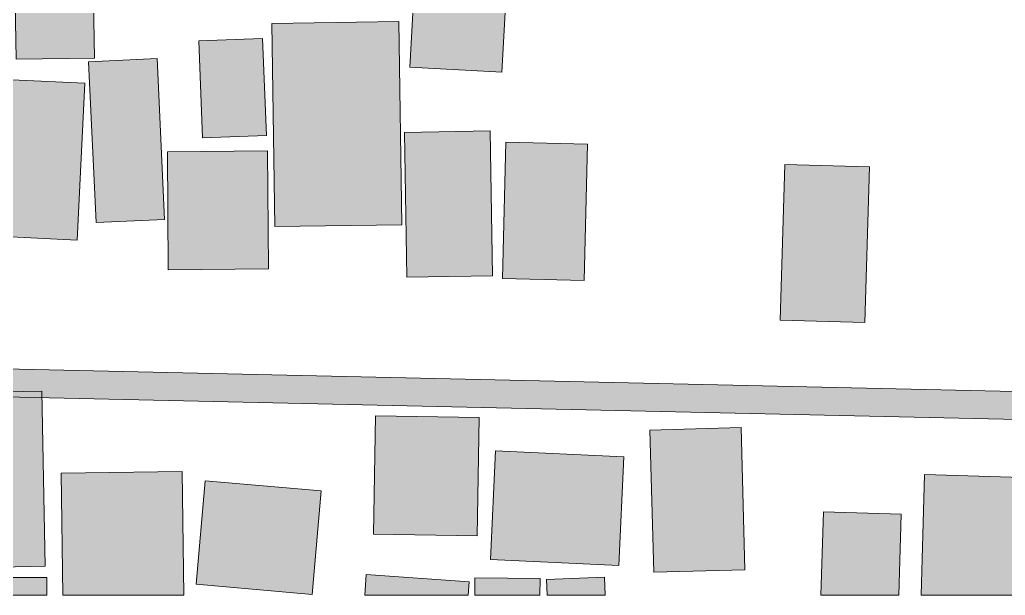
# Model space of a CAD drawing. Header units: metres. Extents: x 305909 to 307171, y 9156037 to 9156671.
# Drawn here: x 306657.2 to 306762.9, y 9156040 to 9156101.8 of the extents above; entities that cross this region are included whole.
import ezdxf

# ---------------------------------------------------------------- set-up
doc = ezdxf.new("R2010")
doc.units = ezdxf.units.M
doc.layers.add('J-PERKERASAN_JALAN', color=7, linetype='Continuous', lineweight=9, true_color=0x989896)
doc.layers.add('K-BANGUNAN_LUAR_TAPAK', color=7, linetype='Continuous', lineweight=9, true_color=0xdedede)

msp = doc.modelspace()

# ---------------------------------------------------------------- hatches: boundary and pattern name
at = {"layer": 'J-PERKERASAN_JALAN', "true_color": 0x989896}
h = msp.add_hatch(color=252, dxfattribs=at)
h.dxf.hatch_style = 1
h.paths.add_polyline_path([(306857.83, 9156053.18), (306857.76, 9156053.71), (306857.61, 9156054.22), (306857.4, 9156054.71), (306857.12, 9156055.17), (306856.79, 9156055.59), (306856.4, 9156055.96), (306855.96, 9156056.27), (306855.49, 9156056.53), (306854.99, 9156056.71), (306854.47, 9156056.83), (306853.93, 9156056.88), (306620.3, 9156062.1), (306620.25, 9156062.1), (306619.99, 9156062.12), (306619.94, 9156062.12), (306569.48, 9156066.6), (306568.94, 9156066.61), (306568.4, 9156066.55), (306567.88, 9156066.41), (306567.37, 9156066.21), (306566.91, 9156065.94), (306566.48, 9156065.61), (306566.1, 9156065.23), (306565.77, 9156064.8), (306565.51, 9156064.32), (306565.31, 9156063.82), (306565.18, 9156063.3), (306561.14, 9156040), (306558.1, 9156040), (306562.07, 9156062.91), (306562.12, 9156063.41), (306562.11, 9156063.92), (306562.04, 9156064.42), (306561.9, 9156064.91), (306561.7, 9156065.38), (306561.45, 9156065.82), (306561.14, 9156066.22), (306560.78, 9156066.59), (306560.38, 9156066.9), (306559.94, 9156067.16), (306559.47, 9156067.36), (306558.99, 9156067.5), (306558.48, 9156067.58), (306525.86, 9156070.48), (306525.83, 9156070.48), (306423.87, 9156081.27), (306423.36, 9156081.29), (306422.84, 9156081.25), (306422.34, 9156081.14), (306421.86, 9156080.96), (306421.4, 9156080.73), (306420.97, 9156080.43), (306420.59, 9156080.09), (306420.25, 9156079.7), (306419.97, 9156079.27), (306419.75, 9156078.8), (306419.58, 9156078.31), (306419.48, 9156077.81), (306414.62, 9156040), (306411.6, 9156040), (306416.49, 9156078.01), (306416.52, 9156078.53), (306416.48, 9156079.06), (306416.38, 9156079.57), (306416.2, 9156080.07), (306415.97, 9156080.54), (306415.67, 9156080.98), (306415.32, 9156081.37), (306414.92, 9156081.72), (306414.48, 9156082), (306414, 9156082.23), (306413.5, 9156082.39), (306412.99, 9156082.49), (306319.35, 9156093.49), (306318.84, 9156093.51), (306318.33, 9156093.48), (306317.83, 9156093.37), (306317.35, 9156093.21), (306316.89, 9156092.98), (306316.47, 9156092.7), (306316.08, 9156092.37), (306315.74, 9156091.99), (306315.45, 9156091.57), (306315.22, 9156091.12), (306315.04, 9156090.64), (306314.93, 9156090.14), (306314.88, 9156089.63), (306314.5, 9156076.42), (306314.5, 9156076.41), (306314.48, 9156076.09), (306314.48, 9156076.08), (306312.52, 9156051.96), (306312.51, 9156051.89), (306312.51, 9156051.86), (306312.5, 9156051.8), (306310.78, 9156040), (306307.74, 9156040), (306308.66, 9156046.27), (306308.7, 9156046.78), (306308.68, 9156047.29), (306308.59, 9156047.8), (306308.44, 9156048.29), (306308.22, 9156048.75), (306307.95, 9156049.19), (306307.62, 9156049.58), (306307.25, 9156049.93), (306306.83, 9156050.23), (306306.38, 9156050.48), (306305.91, 9156050.66), (306305.41, 9156050.78), (306304.9, 9156050.84), (306160.58, 9156057.89), (306065.01, 9156063.47), (306064.49, 9156063.46), (306063.96, 9156063.39), (306063.46, 9156063.25), (306062.97, 9156063.04), (306062.52, 9156062.77), (306062.1, 9156062.44), (306061.74, 9156062.07), (306061.42, 9156061.64), (306061.16, 9156061.18), (306060.97, 9156060.69), (306060.84, 9156060.18), (306060.78, 9156059.66), (306060.45, 9156052.37), (306059.75, 9156040), (306056.75, 9156040), (306057.45, 9156052.47), (306057.46, 9156052.51), (306057.79, 9156059.91), (306057.78, 9156060.43), (306057.71, 9156060.95), (306057.56, 9156061.45), (306057.35, 9156061.92), (306057.09, 9156062.37), (306056.76, 9156062.78), (306056.39, 9156063.14), (306055.97, 9156063.45), (306055.52, 9156063.7), (306055.04, 9156063.9), (306054.53, 9156064.03), (306054.02, 9156064.09), (306044.11, 9156064.63), (306043.96, 9156064.63), (306012.45, 9156065.21), (305990.98, 9156065.72), (305990.96, 9156065.72), (305969.04, 9156066.66), (305969.01, 9156066.66), (305951.11, 9156067.75), (305950.92, 9156067.76), (305940, 9156067.91), (305940, 9156070.91), (305951.07, 9156070.76), (305951.12, 9156070.76), (305951.14, 9156070.76), (305951.19, 9156070.76), (305969.13, 9156069.66), (305969.2, 9156069.66), (305991.02, 9156068.72), (305991.09, 9156068.72), (306012.49, 9156068.21), (306012.51, 9156068.21), (306044.1, 9156067.63), (306044.13, 9156067.63), (306044.15, 9156067.63), (306044.19, 9156067.63), (306054.41, 9156067.07), (306054.92, 9156067.08), (306055.42, 9156067.14), (306055.91, 9156067.27), (306056.37, 9156067.47), (306056.81, 9156067.72), (306057.22, 9156068.02), (306057.58, 9156068.37), (306057.9, 9156068.76), (306058.16, 9156069.2), (306058.37, 9156069.66), (306058.52, 9156070.14), (306058.61, 9156070.64), (306064.16, 9156122.39), (306064.18, 9156122.51), (306064.3, 9156122.51), (306067.03, 9156122.22), (306067.15, 9156122.2), (306067.14, 9156122.07), (306061.65, 9156070.87), (306061.63, 9156070.33), (306061.68, 9156069.79), (306061.8, 9156069.27), (306061.99, 9156068.76), (306062.25, 9156068.29), (306062.57, 9156067.86), (306062.95, 9156067.47), (306063.37, 9156067.14), (306063.84, 9156066.86), (306064.34, 9156066.66), (306064.86, 9156066.52), (306065.39, 9156066.45), (306160.69, 9156060.88), (306160.73, 9156060.88), (306305.78, 9156053.8), (306306.29, 9156053.81), (306306.8, 9156053.88), (306307.29, 9156054.02), (306307.76, 9156054.22), (306308.21, 9156054.48), (306308.61, 9156054.79), (306308.97, 9156055.15), (306309.29, 9156055.56), (306309.55, 9156056), (306309.75, 9156056.47), (306309.88, 9156056.97), (306309.96, 9156057.47), (306311.49, 9156076.31), (306311.5, 9156076.52), (306312.06, 9156095.67), (306312.06, 9156095.77), (306312.07, 9156095.83), (306312.08, 9156095.93), (306312.75, 9156100.87), (306312.78, 9156100.99), (306312.9, 9156100.99), (306315.61, 9156100.62), (306315.73, 9156100.59), (306315.74, 9156100.44), (306315.74, 9156100.26), (306315.8, 9156099.76), (306315.93, 9156099.26), (306316.11, 9156098.79), (306316.36, 9156098.35), (306316.66, 9156097.94), (306317, 9156097.57), (306317.4, 9156097.25), (306317.83, 9156096.98), (306318.29, 9156096.76), (306318.77, 9156096.61), (306319.27, 9156096.52), (306418.83, 9156084.82), (306418.87, 9156084.82), (306526.09, 9156073.47), (306526.16, 9156073.47), (306564.7, 9156070.03), (306620.15, 9156065.11), (306620.42, 9156065.1), (306854.86, 9156059.86), (306855.39, 9156059.88), (306855.9, 9156059.97), (306856.4, 9156060.13), (306856.88, 9156060.35), (306857.32, 9156060.64), (306857.72, 9156060.97), (306858.08, 9156061.36), (306858.38, 9156061.79), (306858.62, 9156062.26), (306858.8, 9156062.75), (306858.91, 9156063.26), (306858.21, 9156058.67), (306858.19, 9156058.4), (306857.84, 9156052.64), (306857.83, 9156053.18)])
at = {"layer": 'K-BANGUNAN_LUAR_TAPAK', "true_color": 0xe8e8e6}
h = msp.add_hatch(color=254, dxfattribs=at)
h.dxf.hatch_style = 1
h.paths.add_polyline_path([(306700.05, 9156115.39), (306709.94, 9156114.84), (306708.9, 9156096.17), (306699.02, 9156096.71), (306700.05, 9156115.39)])
h = msp.add_hatch(color=254, dxfattribs=at)
h.dxf.hatch_style = 1
h.paths.add_polyline_path([(306656.56, 9156109.77), (306664.98, 9156109.9), (306665.18, 9156097.7), (306656.77, 9156097.57), (306656.56, 9156109.77)])
h = msp.add_hatch(color=254, dxfattribs=at)
h.dxf.hatch_style = 1
h.paths.add_polyline_path([(306684.2, 9156101.43), (306697.84, 9156101.62), (306698.15, 9156079.79), (306684.52, 9156079.6), (306684.2, 9156101.43)])
h = msp.add_hatch(color=254, dxfattribs=at)
h.dxf.hatch_style = 1
h.paths.add_polyline_path([(306676.37, 9156099.56), (306683.23, 9156099.82), (306683.64, 9156089.38), (306676.77, 9156089.12), (306676.37, 9156099.56)])
h = msp.add_hatch(color=254, dxfattribs=at)
h.dxf.hatch_style = 1
h.paths.add_polyline_path([(306664.54, 9156097.3), (306671.9, 9156097.64), (306672.71, 9156080.37), (306665.35, 9156080.03), (306664.54, 9156097.3)])
h = msp.add_hatch(color=254, dxfattribs=at)
h.dxf.hatch_style = 1
h.paths.add_polyline_path([(306656.32, 9156095.36), (306664.14, 9156094.99), (306663.32, 9156078.15), (306655.51, 9156078.52), (306656.32, 9156095.36)])
h = msp.add_hatch(color=254, dxfattribs=at)
h.dxf.hatch_style = 1
h.paths.add_polyline_path([(306698.46, 9156089.72), (306707.64, 9156089.87), (306707.9, 9156074.33), (306698.71, 9156074.18), (306698.46, 9156089.72)])
h = msp.add_hatch(color=254, dxfattribs=at)
h.dxf.hatch_style = 1
h.paths.add_polyline_path([(306709.34, 9156088.67), (306718.1, 9156088.44), (306717.71, 9156073.8), (306708.95, 9156074.03), (306709.34, 9156088.67)])
h = msp.add_hatch(color=254, dxfattribs=at)
h.dxf.hatch_style = 1
h.paths.add_polyline_path([(306673.01, 9156087.64), (306683.74, 9156087.73), (306683.85, 9156075.05), (306673.11, 9156074.95), (306673.01, 9156087.64)])
h = msp.add_hatch(color=254, dxfattribs=at)
h.dxf.hatch_style = 1
h.paths.add_polyline_path([(306748.34, 9156086.01), (306747.85, 9156069.29), (306738.77, 9156069.56), (306739.27, 9156086.27), (306748.34, 9156086.01)])
h = msp.add_hatch(color=254, dxfattribs=at)
h.dxf.hatch_style = 1
h.paths.add_polyline_path([(306649.87, 9156061.74), (306659.53, 9156061.94), (306659.9, 9156043.12), (306650.25, 9156042.93), (306649.87, 9156061.74)])
h = msp.add_hatch(color=254, dxfattribs=at)
h.dxf.hatch_style = 1
h.paths.add_polyline_path([(306695.35, 9156059.27), (306706.45, 9156059.1), (306706.25, 9156046.4), (306695.14, 9156046.56), (306695.35, 9156059.27)])
h = msp.add_hatch(color=254, dxfattribs=at)
h.dxf.hatch_style = 1
h.paths.add_polyline_path([(306724.79, 9156057.75), (306734.57, 9156058.01), (306734.97, 9156042.75), (306725.21, 9156042.49), (306724.79, 9156057.75)])
h = msp.add_hatch(color=254, dxfattribs=at)
h.dxf.hatch_style = 1
h.paths.add_polyline_path([(306722, 9156054.88), (306721.45, 9156043.2), (306707.67, 9156043.83), (306708.21, 9156055.52), (306722, 9156054.88)])
h = msp.add_hatch(color=254, dxfattribs=at)
h.dxf.hatch_style = 1
h.paths.add_polyline_path([(306661.6, 9156053.12), (306674.59, 9156053.3), (306674.78, 9156040), (306661.79, 9156040), (306661.6, 9156053.12)])
h = msp.add_hatch(color=254, dxfattribs=at)
h.dxf.hatch_style = 1
h.paths.add_polyline_path([(306689.52, 9156051.21), (306688.53, 9156040.1), (306676.08, 9156041.2), (306677.07, 9156052.3), (306689.52, 9156051.21)])
h = msp.add_hatch(color=254, dxfattribs=at)
h.dxf.hatch_style = 1
h.paths.add_polyline_path([(306764.73, 9156052.66), (306764.35, 9156040), (306753.87, 9156040), (306754.25, 9156052.96), (306764.73, 9156052.66)])
h = msp.add_hatch(color=254, dxfattribs=at)
h.dxf.hatch_style = 1
h.paths.add_polyline_path([(306751.74, 9156048.73), (306751.48, 9156040), (306743.12, 9156040), (306743.39, 9156048.97), (306751.74, 9156048.73)])
h = msp.add_hatch(color=254, dxfattribs=at)
h.dxf.hatch_style = 1
h.paths.add_polyline_path([(306660.08, 9156041.9), (306660.08, 9156040), (306650.03, 9156040), (306650.03, 9156041.9), (306660.08, 9156041.9)])
h = msp.add_hatch(color=254, dxfattribs=at)
h.dxf.hatch_style = 1
h.paths.add_polyline_path([(306705.38, 9156041.44), (306705.28, 9156040), (306694.19, 9156040), (306694.34, 9156042.22), (306705.38, 9156041.44)])
h = msp.add_hatch(color=254, dxfattribs=at)
h.dxf.hatch_style = 1
h.paths.add_polyline_path([(306713, 9156041.81), (306712.98, 9156040), (306705.99, 9156040), (306706.01, 9156041.87), (306713, 9156041.81)])
h = msp.add_hatch(color=254, dxfattribs=at)
h.dxf.hatch_style = 1
h.paths.add_polyline_path([(306719.9, 9156041.94), (306719.99, 9156040), (306713.77, 9156040), (306713.7, 9156041.68), (306719.9, 9156041.94)])

# ---------------------------------------------------------------- linework, layer by layer
at = {"layer": 'J-PERKERASAN_JALAN', "color": 251, "lineweight": 13, "true_color": 0x6c6c6a}
for points in [[(306620.42, 9156065.1), (306854.86, 9156059.86)], [(306853.93, 9156056.88), (306620.3, 9156062.1)]]:
    msp.add_lwpolyline(points, dxfattribs=at)
at = {"layer": 'K-BANGUNAN_LUAR_TAPAK', "color": 9, "lineweight": 9, "true_color": 0xc8c8c6}
for points in [[(306700.05, 9156115.39), (306709.94, 9156114.84), (306708.9, 9156096.17), (306699.02, 9156096.71), (306700.05, 9156115.39)], [(306656.56, 9156109.77), (306664.98, 9156109.9), (306665.18, 9156097.7), (306656.77, 9156097.57), (306656.56, 9156109.77)], [(306684.2, 9156101.43), (306697.84, 9156101.62), (306698.15, 9156079.79), (306684.52, 9156079.6), (306684.2, 9156101.43)], [(306676.37, 9156099.56), (306683.23, 9156099.82), (306683.64, 9156089.38), (306676.77, 9156089.12), (306676.37, 9156099.56)], [(306664.54, 9156097.3), (306671.9, 9156097.64), (306672.71, 9156080.37), (306665.35, 9156080.03), (306664.54, 9156097.3)], [(306656.32, 9156095.36), (306664.14, 9156094.99), (306663.32, 9156078.15), (306655.51, 9156078.52), (306656.32, 9156095.36)], [(306698.46, 9156089.72), (306707.64, 9156089.87), (306707.9, 9156074.33), (306698.71, 9156074.18), (306698.46, 9156089.72)], [(306709.34, 9156088.67), (306718.1, 9156088.44), (306717.71, 9156073.8), (306708.95, 9156074.03), (306709.34, 9156088.67)], [(306673.01, 9156087.64), (306683.74, 9156087.73), (306683.85, 9156075.05), (306673.11, 9156074.95), (306673.01, 9156087.64)], [(306748.34, 9156086.01), (306747.85, 9156069.29), (306738.77, 9156069.56), (306739.27, 9156086.27), (306748.34, 9156086.01)], [(306649.87, 9156061.74), (306659.53, 9156061.94), (306659.9, 9156043.12), (306650.25, 9156042.93), (306649.87, 9156061.74)], [(306695.35, 9156059.27), (306706.45, 9156059.1), (306706.25, 9156046.4), (306695.14, 9156046.56), (306695.35, 9156059.27)], [(306724.79, 9156057.75), (306734.57, 9156058.01), (306734.97, 9156042.75), (306725.21, 9156042.49), (306724.79, 9156057.75)], [(306722, 9156054.88), (306721.45, 9156043.2), (306707.67, 9156043.83), (306708.21, 9156055.52), (306722, 9156054.88)], [(306661.6, 9156053.12), (306674.59, 9156053.3), (306674.78, 9156040), (306661.79, 9156040), (306661.6, 9156053.12)], [(306689.52, 9156051.21), (306688.53, 9156040.1), (306676.08, 9156041.2), (306677.07, 9156052.3), (306689.52, 9156051.21)], [(306764.73, 9156052.66), (306764.35, 9156040), (306753.87, 9156040), (306754.25, 9156052.96), (306764.73, 9156052.66)], [(306751.74, 9156048.73), (306751.48, 9156040), (306743.12, 9156040), (306743.39, 9156048.97), (306751.74, 9156048.73)], [(306660.08, 9156041.9), (306660.08, 9156040), (306650.03, 9156040), (306650.03, 9156041.9), (306660.08, 9156041.9)], [(306705.38, 9156041.44), (306705.28, 9156040), (306694.19, 9156040), (306694.34, 9156042.22), (306705.38, 9156041.44)], [(306713, 9156041.81), (306712.98, 9156040), (306705.99, 9156040), (306706.01, 9156041.87), (306713, 9156041.81)], [(306719.9, 9156041.94), (306719.99, 9156040), (306713.77, 9156040), (306713.7, 9156041.68), (306719.9, 9156041.94)]]:
    msp.add_lwpolyline(points, close=True, dxfattribs=at)

doc.saveas('drawing.dxf')
